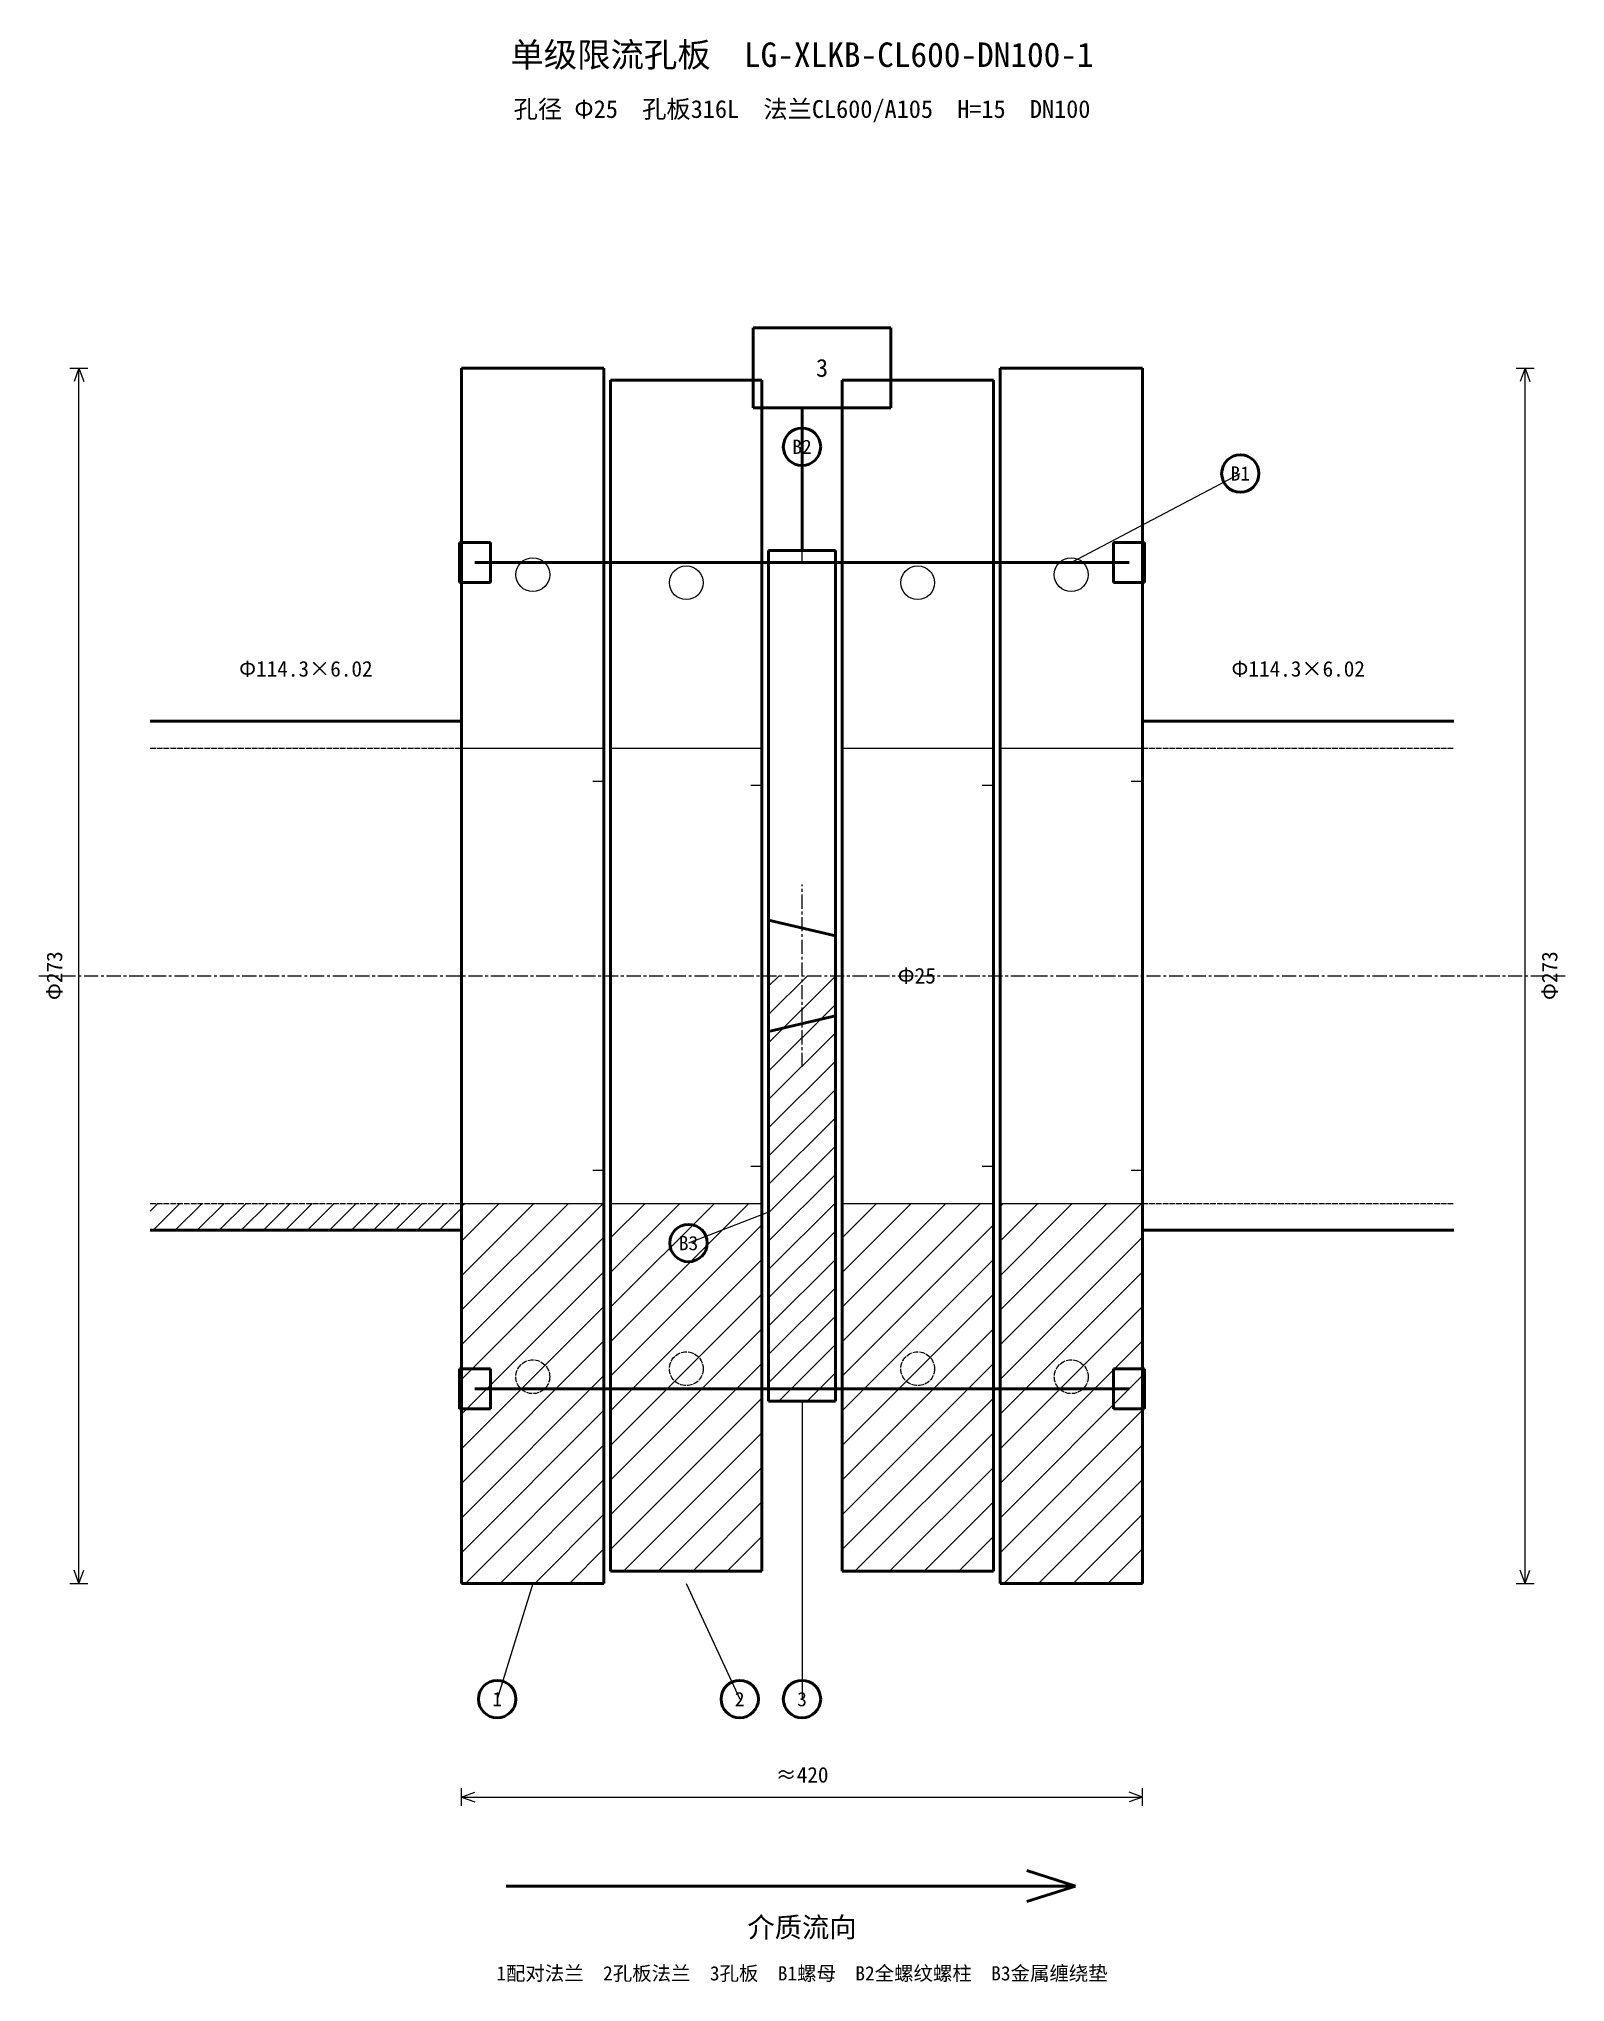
# Model space of a CAD drawing. Header units: millimetres. Extents: x -25 to 318, y -226 to 210.
import ezdxf
from ezdxf.enums import TextEntityAlignment as Align

# ---------------------------------------------------------------- set-up
doc = ezdxf.new("R2010")
doc.units = ezdxf.units.MM
doc.linetypes.add('CENTER', pattern=[5.08, 3.175, -0.635, 0.635, -0.635])
doc.linetypes.add('DASHED', pattern=[1.524, 1.27, -0.254])
for name, color, linetype, lineweight in [('中心线', 1, 'CENTER', 18), ('剖面线', 7, 'Continuous', 13), ('文字', 7, 'Continuous', 18), ('标注', 3, 'Continuous', 18), ('细实线', 7, 'Continuous', 18), ('虚线', 7, 'DASHED', 18), ('轮廓', 7, 'Continuous', 50)]:
    doc.layers.add(name, color=color, linetype=linetype, lineweight=lineweight)
doc.styles.add('CN', font='simhei.ttf')

msp = doc.modelspace()

# ---------------------------------------------------------------- linework, layer by layer
at = {"layer": '中心线', "linetype": 'CENTER', "lineweight": 18}
for p, q in [((146.5, -20.5), (146.5, 20.5)), ((-25, 0), (318, 0))]:
    msp.add_line(p, q, dxfattribs=at)
at = {"layer": '剖面线', "lineweight": 13}
for p, q in [((139, -8.73), (147.73, 0)), ((139, -2.36), (141.36, 0)), ((139, -15.09), (154, -0.09)), ((139, -21.45), (154, -6.45)), ((139, -27.82), (154, -12.82)), ((139, -34.18), (154, -19.18)), ((139, -40.55), (154, -25.55)), ((139, -46.91), (154, -31.91)), ((139, -53.27), (154, -38.27)), ((139, -59.64), (154, -44.64)), ((0, -52.9), (1.77, -51.13)), ((0.7, -57.15), (6.72, -51.13)), ((5.65, -57.15), (11.67, -51.13)), ((10.6, -57.15), (16.62, -51.13)), ((15.55, -57.15), (21.57, -51.13)), ((20.5, -57.15), (26.52, -51.13)), ((25.45, -57.15), (31.47, -51.13)), ((30.4, -57.15), (36.42, -51.13)), ((35.35, -57.15), (41.37, -51.13)), ((40.3, -57.15), (46.32, -51.13)), ((45.25, -57.15), (51.27, -51.13)), ((50.2, -57.15), (56.22, -51.13)), ((55.15, -57.15), (61.17, -51.13)), ((60.1, -57.15), (66.12, -51.13)), ((65.05, -57.15), (70, -52.2)), ((70, -82.94), (101.81, -51.13)), ((70, -75.16), (94.03, -51.13)), ((70, -67.38), (86.25, -51.13)), ((70, -59.61), (78.48, -51.13)), ((70, -51.83), (70.7, -51.13)), ((103.5, -82.21), (134.58, -51.13)), ((103.5, -74.43), (126.8, -51.13)), ((103.5, -66.65), (119.02, -51.13)), ((103.5, -58.88), (111.25, -51.13)), ((139, -66), (154, -51)), ((155.5, -82.21), (186.58, -51.13)), ((155.5, -74.43), (178.8, -51.13)), ((155.5, -66.65), (171.02, -51.13)), ((155.5, -58.88), (163.25, -51.13)), ((191, -82.94), (222.81, -51.13)), ((191, -75.16), (215.03, -51.13)), ((191, -67.38), (207.25, -51.13)), ((191, -59.61), (199.48, -51.13)), ((191, -51.83), (191.7, -51.13)), ((103.5, -89.99), (137.5, -55.99)), ((155.5, -89.99), (189.5, -55.99)), ((70, -57.15), (70, -57.15)), ((70, -90.72), (102, -58.72)), ((139, -72.37), (154, -57.37)), ((191, -90.72), (223, -58.72)), ((103.5, -97.77), (137.5, -63.77)), ((139, -78.73), (154, -63.73)), ((155.5, -97.77), (189.5, -63.77)), ((70, -98.5), (102, -66.5)), ((191, -98.5), (223, -66.5)), ((103.5, -105.54), (137.5, -71.54)), ((139, -85.09), (154, -70.09)), ((155.5, -105.54), (189.5, -71.54)), ((70, -106.27), (102, -74.27)), ((139, -91.46), (154, -76.46)), ((191, -106.27), (223, -74.27)), ((70, -114.05), (102, -82.05)), ((103.5, -113.32), (137.5, -79.32)), ((141.27, -95.55), (154, -82.82)), ((155.5, -113.32), (189.5, -79.32)), ((191, -114.05), (223, -82.05)), ((103.5, -121.1), (137.5, -87.1)), ((155.5, -121.1), (189.5, -87.1)), ((70, -121.83), (102, -89.83)), ((147.64, -95.55), (154, -89.19)), ((191, -121.83), (223, -89.83)), ((103.5, -128.88), (137.5, -94.88)), ((154, -95.55), (154, -95.55)), ((155.5, -128.88), (189.5, -94.88)), ((70, -129.61), (102, -97.61)), ((191, -129.61), (223, -97.61)), ((106.39, -133.77), (137.5, -102.66)), ((158.39, -133.77), (189.5, -102.66)), ((70.89, -136.5), (102, -105.39)), ((191.89, -136.5), (223, -105.39)), ((78.67, -136.5), (102, -113.17)), ((114.17, -133.77), (137.5, -110.44)), ((166.17, -133.77), (189.5, -110.44)), ((199.67, -136.5), (223, -113.17)), ((86.44, -136.5), (102, -120.94)), ((121.94, -133.77), (137.5, -118.21)), ((173.94, -133.77), (189.5, -118.21)), ((207.44, -136.5), (223, -120.94)), ((129.72, -133.77), (137.5, -125.99)), ((181.72, -133.77), (189.5, -125.99)), ((94.22, -136.5), (102, -128.72)), ((215.22, -136.5), (223, -128.72)), ((102, -136.5), (102, -136.5))]:
    msp.add_line(p, q, dxfattribs=at)
at = {"layer": '标注', "lineweight": 18}
for p, q in [((-18, 136.5), (-14, 136.5)), ((-16, 136.5), (-17.1, 133.5)), ((-16, -136.5), (-16, 136.5)), ((-16, 136.5), (-14.9, 133.5)), ((307, 136.5), (311, 136.5)), ((309, 136.5), (307.9, 133.5)), ((309, -136.5), (309, 136.5)), ((309, 136.5), (310.1, 133.5)), ((146.5, 92.82), (146.5, 118.82)), ((207, 92.82), (245, 112.82)), ((139, -53.13), (121, -60.06)), ((146.5, -95.55), (146.5, -162.5)), ((-16, -136.5), (-17.1, -133.5)), ((-16, -136.5), (-14.9, -133.5)), ((309, -136.5), (307.9, -133.5)), ((309, -136.5), (310.1, -133.5)), ((-18, -136.5), (-14, -136.5)), ((86, -136.5), (78, -162.5)), ((120.5, -136.5), (132.5, -162.5)), ((307, -136.5), (311, -136.5)), ((70, -186.5), (70, -182.5)), ((223, -186.5), (223, -182.5)), ((70, -184.5), (73, -183.4)), ((70, -184.5), (223, -184.5)), ((70, -184.5), (73, -185.6)), ((223, -184.5), (220, -183.4)), ((223, -184.5), (220, -185.6))]:
    msp.add_line(p, q, dxfattribs=at)
at = {"layer": '细实线', "lineweight": 18}
for p, q in [((70, 51.13), (102, 51.13)), ((103.5, 51.13), (137.5, 51.13)), ((155.5, 51.13), (189.5, 51.13)), ((191, 51.13), (223, 51.13)), ((99.5, 43.68), (102, 43.68)), ((220.5, 43.68), (223, 43.68)), ((135, 42.81), (137.5, 42.81)), ((187, 42.81), (189.5, 42.81)), ((135, -42.81), (137.5, -42.81)), ((187, -42.81), (189.5, -42.81)), ((99.5, -43.68), (102, -43.68)), ((220.5, -43.68), (223, -43.68)), ((70, -51.13), (102, -51.13)), ((103.5, -51.13), (137.5, -51.13)), ((155.5, -51.13), (189.5, -51.13)), ((191, -51.13), (223, -51.13))]:
    msp.add_line(p, q, dxfattribs=at)
for centre in [(86, 90.09), (120.5, 88.29), (172.5, 88.29), (207, 90.09)]:
    msp.add_circle(centre, 3.8, dxfattribs=at)
at = {"layer": '虚线', "linetype": 'DASHED', "lineweight": 18}
for p, q in [((0, 51.13), (70, 51.13)), ((223, 51.13), (293, 51.13)), ((0, -51.13), (70, -51.13)), ((223, -51.13), (293, -51.13))]:
    msp.add_line(p, q, dxfattribs=at)
for centre in [(86, -90.09), (120.5, -88.29), (172.5, -88.29), (207, -90.09)]:
    msp.add_circle(centre, 3.8, dxfattribs=at)
at = {"layer": '轮廓', "lineweight": 50}
for p, q in [((135.5, 145.55), (166.5, 145.55)), ((135.5, 127.55), (135.5, 145.55)), ((166.5, 145.55), (166.5, 127.55)), ((70, 136.5), (102, 136.5)), ((70, -136.5), (70, 136.5)), ((102, 136.5), (102, -136.5)), ((191, 136.5), (223, 136.5)), ((191, -136.5), (191, 136.5)), ((223, 136.5), (223, -136.5)), ((103.5, 133.77), (137.5, 133.77)), ((103.5, -133.77), (103.5, 133.77)), ((137.5, 133.77), (137.5, -133.77)), ((155.5, 133.77), (189.5, 133.77)), ((155.5, -133.77), (155.5, 133.77)), ((189.5, 133.77), (189.5, -133.77)), ((166.5, 127.55), (135.5, 127.55)), ((146.5, 95.55), (146.5, 127.55)), ((69.5, 97.32), (76.5, 97.32)), ((69.5, 88.32), (69.5, 97.32)), ((76.5, 97.32), (76.5, 88.32)), ((216.5, 97.32), (223.5, 97.32)), ((216.5, 88.32), (216.5, 97.32)), ((223.5, 97.32), (223.5, 88.32)), ((73, 92.82), (220, 92.82)), ((139, 95.55), (154, 95.55)), ((139, -95.55), (139, 95.55)), ((154, 95.55), (154, -95.55)), ((76.5, 88.32), (69.5, 88.32)), ((223.5, 88.32), (216.5, 88.32)), ((0, 57.15), (70, 57.15)), ((223, 57.15), (293, 57.15)), ((139, 12.5), (139, -12.5)), ((139, 12.5), (154, 9)), ((154, 9), (154, -9)), ((139, -12.5), (154, -9)), ((0, -57.15), (70, -57.15)), ((223, -57.15), (293, -57.15)), ((69.5, -88.32), (76.5, -88.32)), ((69.5, -97.32), (69.5, -88.32)), ((76.5, -88.32), (76.5, -97.32)), ((216.5, -88.32), (223.5, -88.32)), ((216.5, -97.32), (216.5, -88.32)), ((223.5, -88.32), (223.5, -97.32)), ((73, -92.82), (220, -92.82)), ((154, -95.55), (139, -95.55)), ((76.5, -97.32), (69.5, -97.32)), ((223.5, -97.32), (216.5, -97.32)), ((137.5, -133.77), (103.5, -133.77)), ((189.5, -133.77), (155.5, -133.77)), ((102, -136.5), (70, -136.5)), ((223, -136.5), (191, -136.5)), ((80, -204.5), (208, -204.5)), ((208, -204.5), (197, -201)), ((208, -204.5), (197, -208))]:
    msp.add_line(p, q, dxfattribs=at)
for centre in [(146.5, 118.82), (245, 112.82), (121, -60.06), (78, -162.5), (132.5, -162.5), (146.5, -162.5)]:
    msp.add_circle(centre, 4.2, dxfattribs=at)

# ---------------------------------------------------------------- texts
at = {"layer": '文字', "style": 'CN'}
for s, height, p in [('单级限流孔板  LG-XLKB-CL600-DN100-1', 5.5, (146.5, 202.5)), ('孔径 Φ25  孔板316L  法兰CL600/A105  H=15  DN100', 4, (146.5, 191.5)), ('Φ114.3×6.02', 3.5, (35, 66.15)), ('Φ114.3×6.02', 3.5, (258, 66.15)), ('≈420', 3.5, (146.5, -182.3))]:
    msp.add_text(s, height=height, dxfattribs=at).set_placement(p, align=Align.BOTTOM_CENTER)
for s, height, p in [('3', 4, (151, 136.55)), ('B2', 3.2, (146.5, 118.82)), ('B1', 3.2, (245, 112.82)), ('B3', 3.2, (121, -60.06)), ('1', 3.2, (78, -162.5)), ('2', 3.2, (132.5, -162.5)), ('3', 3.2, (146.5, -162.5))]:
    msp.add_text(s, height=height, dxfattribs=at).set_placement(p, align=Align.MIDDLE_CENTER)
for p in [(-21.5, 0), (314.5, 0)]:
    msp.add_text('Φ273', height=3.5, rotation=90, dxfattribs=at).set_placement(p, align=Align.MIDDLE_CENTER)
msp.add_text('Φ25', height=3.5, dxfattribs=at).set_placement((168, 0), align=Align.MIDDLE_LEFT)
for s, height, p in [('介质流向', 4.5, (146.5, -211.5)), ('1配对法兰  2孔板法兰  3孔板  B1螺母  B2全螺纹螺柱  B3金属缠绕垫', 3.2, (146.5, -222.5))]:
    msp.add_text(s, height=height, dxfattribs=at).set_placement(p, align=Align.TOP_CENTER)

doc.saveas('drawing.dxf')
